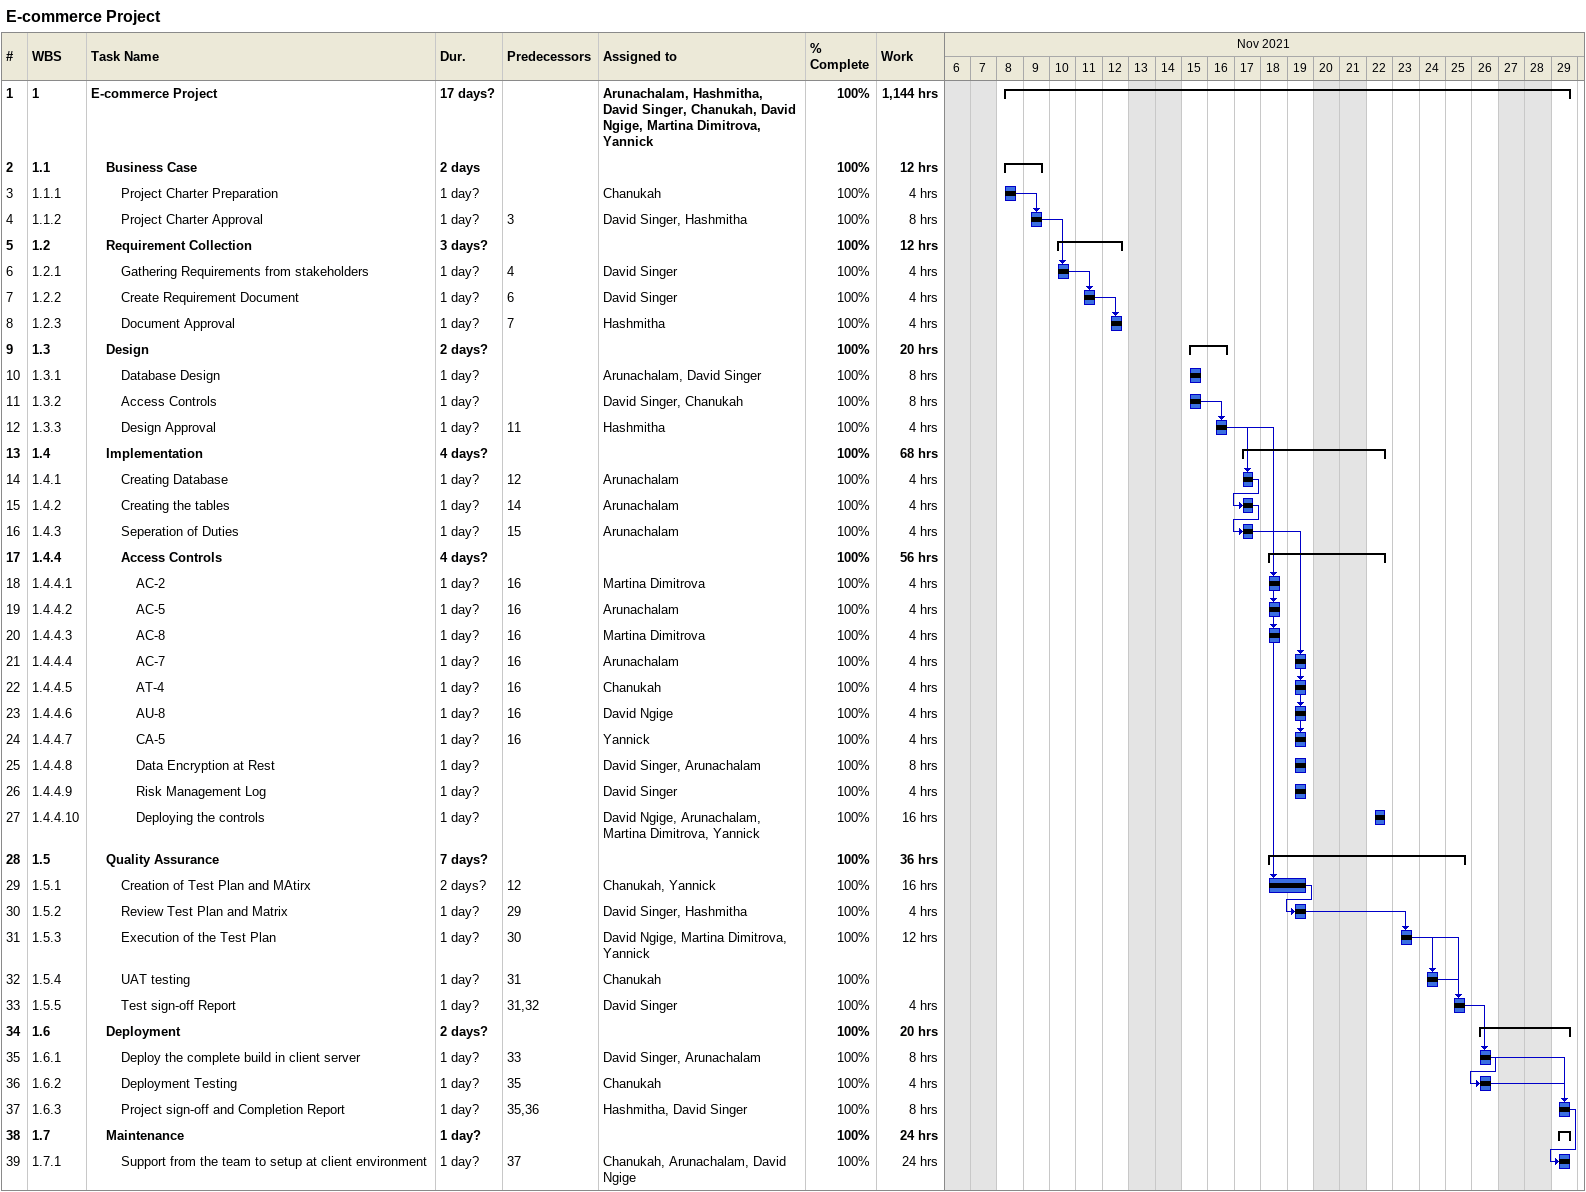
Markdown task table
E-commerce Project

| ID | WBS | Task | Duration | Start | Finish | Predecessors | Resources | % complete | Work (h) |
|---|---|---|---|---|---|---|---|---|---|
| 1 | 1 | **E-commerce Project** | 17d? | 2021-11-08 | 2021-11-29 |  | Arunachalam, Hashmitha, David Singer, Chanukah, David Ngige, Martina Dimitrova, Yannick | 100 | 1144 |
| 2 | 1.1 | **Business Case** | 2d | 2021-11-08 | 2021-11-09 |  |  | 100 | 12 |
| 3 | 1.1.1 | Project Charter Preparation | 1d? | 2021-11-08 | 2021-11-08 |  | Chanukah | 100 | 4 |
| 4 | 1.1.2 | Project Charter Approval | 1d? | 2021-11-09 | 2021-11-09 | 3 | David Singer, Hashmitha | 100 | 8 |
| 5 | 1.2 | **Requirement Collection** | 3d? | 2021-11-10 | 2021-11-12 |  |  | 100 | 12 |
| 6 | 1.2.1 | Gathering Requirements from stakeholders | 1d? | 2021-11-10 | 2021-11-10 | 4 | David Singer | 100 | 4 |
| 7 | 1.2.2 | Create Requirement Document | 1d? | 2021-11-11 | 2021-11-11 | 6 | David Singer | 100 | 4 |
| 8 | 1.2.3 | Document Approval | 1d? | 2021-11-12 | 2021-11-12 | 7 | Hashmitha | 100 | 4 |
| 9 | 1.3 | **Design** | 2d? | 2021-11-15 | 2021-11-16 |  |  | 100 | 20 |
| 10 | 1.3.1 | Database Design | 1d? | 2021-11-15 | 2021-11-15 |  | Arunachalam, David Singer | 100 | 8 |
| 11 | 1.3.2 | Access Controls | 1d? | 2021-11-15 | 2021-11-15 |  | David Singer, Chanukah | 100 | 8 |
| 12 | 1.3.3 | Design Approval | 1d? | 2021-11-16 | 2021-11-16 | 11 | Hashmitha | 100 | 4 |
| 13 | 1.4 | **Implementation** | 4d? | 2021-11-17 | 2021-11-22 |  |  | 100 | 68 |
| 14 | 1.4.1 | Creating Database | 1d? | 2021-11-17 | 2021-11-17 | 12 | Arunachalam | 100 | 4 |
| 15 | 1.4.2 | Creating the tables | 1d? | 2021-11-17 | 2021-11-17 | 14 | Arunachalam | 100 | 4 |
| 16 | 1.4.3 | Seperation of Duties | 1d? | 2021-11-17 | 2021-11-17 | 15 | Arunachalam | 100 | 4 |
| 17 | 1.4.4 | **Access Controls** | 4d? | 2021-11-18 | 2021-11-22 |  |  | 100 | 56 |
| 18 | 1.4.4.1 | AC-2 | 1d? | 2021-11-18 | 2021-11-18 | 16 | Martina Dimitrova | 100 | 4 |
| 19 | 1.4.4.2 | AC-5 | 1d? | 2021-11-18 | 2021-11-18 | 16 | Arunachalam | 100 | 4 |
| 20 | 1.4.4.3 | AC-8 | 1d? | 2021-11-18 | 2021-11-18 | 16 | Martina Dimitrova | 100 | 4 |
| 21 | 1.4.4.4 | AC-7 | 1d? | 2021-11-19 | 2021-11-19 | 16 | Arunachalam | 100 | 4 |
| 22 | 1.4.4.5 | AT-4 | 1d? | 2021-11-19 | 2021-11-19 | 16 | Chanukah | 100 | 4 |
| 23 | 1.4.4.6 | AU-8 | 1d? | 2021-11-19 | 2021-11-19 | 16 | David Ngige | 100 | 4 |
| 24 | 1.4.4.7 | CA-5 | 1d? | 2021-11-19 | 2021-11-19 | 16 | Yannick | 100 | 4 |
| 25 | 1.4.4.8 | Data Encryption at Rest | 1d? | 2021-11-19 | 2021-11-19 |  | David Singer, Arunachalam | 100 | 8 |
| 26 | 1.4.4.9 | Risk Management Log | 1d? | 2021-11-19 | 2021-11-19 |  | David Singer | 100 | 4 |
| 27 | 1.4.4.10 | Deploying the controls | 1d? | 2021-11-22 | 2021-11-22 |  | David Ngige, Arunachalam, Martina Dimitrova, Yannick | 100 | 16 |
| 28 | 1.5 | **Quality Assurance** | 7d? | 2021-11-18 | 2021-11-25 |  |  | 100 | 36 |
| 29 | 1.5.1 | Creation of Test Plan and MAtirx | 2d? | 2021-11-18 | 2021-11-19 | 12 | Chanukah, Yannick | 100 | 16 |
| 30 | 1.5.2 | Review Test Plan and Matrix | 1d? | 2021-11-19 | 2021-11-19 | 29 | David Singer, Hashmitha | 100 | 4 |
| 31 | 1.5.3 | Execution of the Test Plan | 1d? | 2021-11-23 | 2021-11-23 | 30 | David Ngige, Martina Dimitrova, Yannick | 100 | 12 |
| 32 | 1.5.4 | UAT testing | 1d? | 2021-11-24 | 2021-11-24 | 31 | Chanukah | 100 |  |
| 33 | 1.5.5 | Test sign-off Report | 1d? | 2021-11-25 | 2021-11-25 | 31, 32 | David Singer | 100 | 4 |
| 34 | 1.6 | **Deployment** | 2d? | 2021-11-26 | 2021-11-29 |  |  | 100 | 20 |
| 35 | 1.6.1 | Deploy the complete build in client server | 1d? | 2021-11-26 | 2021-11-26 | 33 | David Singer, Arunachalam | 100 | 8 |
| 36 | 1.6.2 | Deployment Testing | 1d? | 2021-11-26 | 2021-11-26 | 35 | Chanukah | 100 | 4 |
| 37 | 1.6.3 | Project sign-off and Completion Report | 1d? | 2021-11-29 | 2021-11-29 | 35, 36 | Hashmitha, David Singer | 100 | 8 |
| 38 | 1.7 | **Maintenance** | 1d? | 2021-11-29 | 2021-11-29 |  |  | 100 | 24 |
| 39 | 1.7.1 | Support from the team to setup at client environment | 1d? | 2021-11-29 | 2021-11-29 | 37 | Chanukah, Arunachalam, David Ngige | 100 | 24 |
